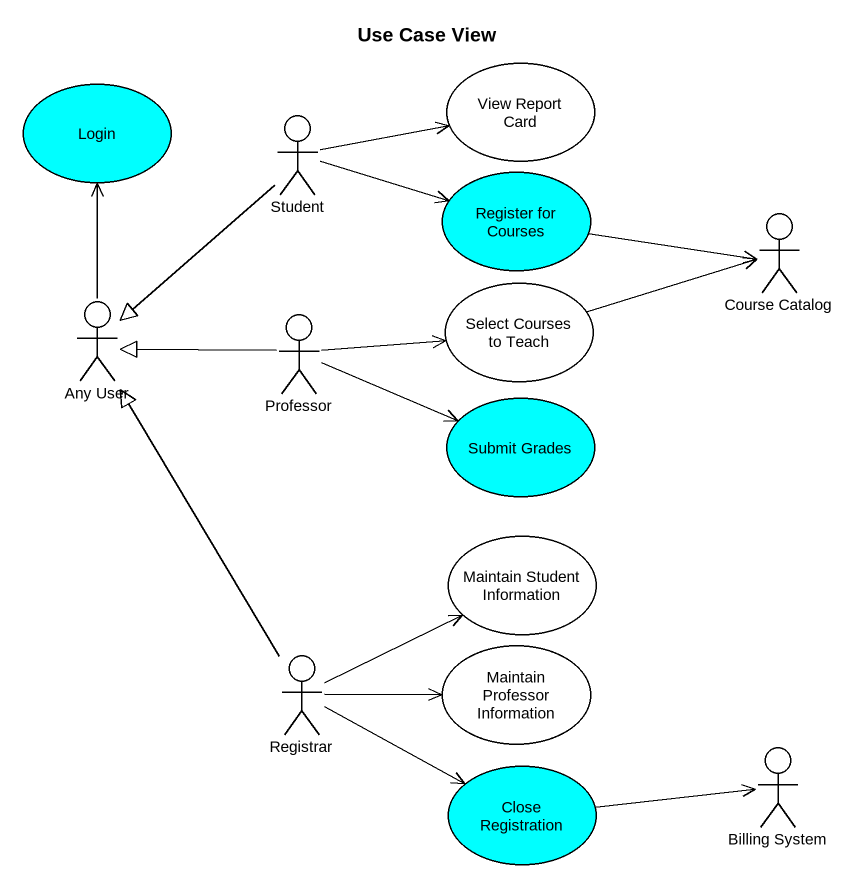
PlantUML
@startuml
title Use Case View
usecase Login #00FFFF
usecase "View Report Card" as View_Report_Card
actor Student
usecase "Register for Courses" as Register_for_Courses #00FFFF
actor "Course Catalog" as Course_Catalog
actor "Any User" as Any_User
actor Professor
usecase "Select Courses to Teach" as Select_Courses_to_Teach
usecase "Submit Grades" as Submit_Grades #00FFFF
usecase "Maintain Student Information" as Maintain_Student_Information
actor Registrar
usecase "Maintain Professor Information" as Maintain_Professor
usecase "Close Registration" as Close_Registration #00FFFF
actor "Billing System" as Billing_System
Student -right-> View_Report_Card
Student -right-> Register_for_Courses
Student --|> Any_User
Register_for_Courses -right-> Course_Catalog
Any_User -up-> Login
Professor -left-|> Any_User
Professor -right-> Select_Courses_to_Teach
Professor -right-> Submit_Grades
Select_Courses_to_Teach -right-> Course_Catalog
Registrar -up-|> Any_User
Registrar -up-> Maintain_Student_Information
Registrar -right-> Maintain_Professor
Registrar -right-> Close_Registration
Close_Registration -right-> Billing_System
@enduml
